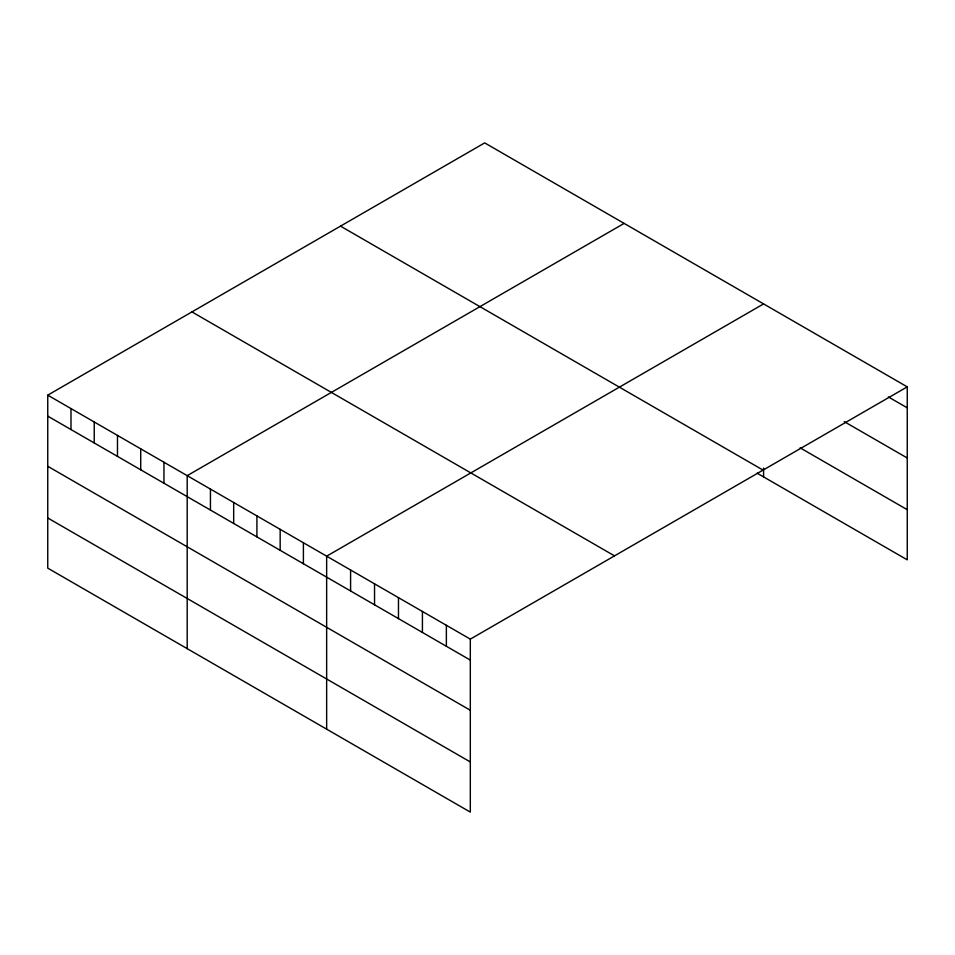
<?xml version="1.0" encoding="UTF-8"?>
<svg xmlns="http://www.w3.org/2000/svg" width="955" height="955" viewBox="0 0 955 955"><rect width="100%" height="100%" fill="white"/><g stroke="black" fill="none" stroke-linecap="round" stroke-linejoin="round"><path stroke-width="1.43" d="M47.75 395.155L470.314 639.122L470.314 812.108L47.75 568.141L47.75 395.155L484.686 142.892L907.25 386.859L907.25 559.845L757.124 473.167M624.128 223.398L187.192 475.662L187.192 648.648M763.582 303.905L326.646 556.168L326.646 729.166M470.314 639.122L907.25 386.859M888.341 396.922L907.25 407.833M844.232 421.621L907.25 457.994M800.123 447.835L907.25 509.684M340.493 226.132L763.057 470.099M191.943 311.903L614.507 555.87M47.75 416.129L470.314 660.096M47.75 466.291L470.314 710.257M47.75 517.98L470.314 761.947M763.582 468.046L763.582 476.903M446.367 625.298L446.367 646.272M422.42 611.463L422.42 632.449M398.474 597.639L398.474 618.625M374.539 583.815L374.539 604.802M350.592 569.992L350.592 590.978M303.404 542.75L303.404 563.737M280.161 529.333L280.161 550.307M256.919 515.915L256.919 536.889M233.677 502.497L233.677 523.471M210.434 489.079L210.434 510.054M163.95 462.244L163.95 483.218M140.719 448.826L140.719 469.8M117.477 435.408L117.477 456.383M94.235 421.991L94.235 442.965M70.992 408.573L70.992 429.547"/></g></svg>
